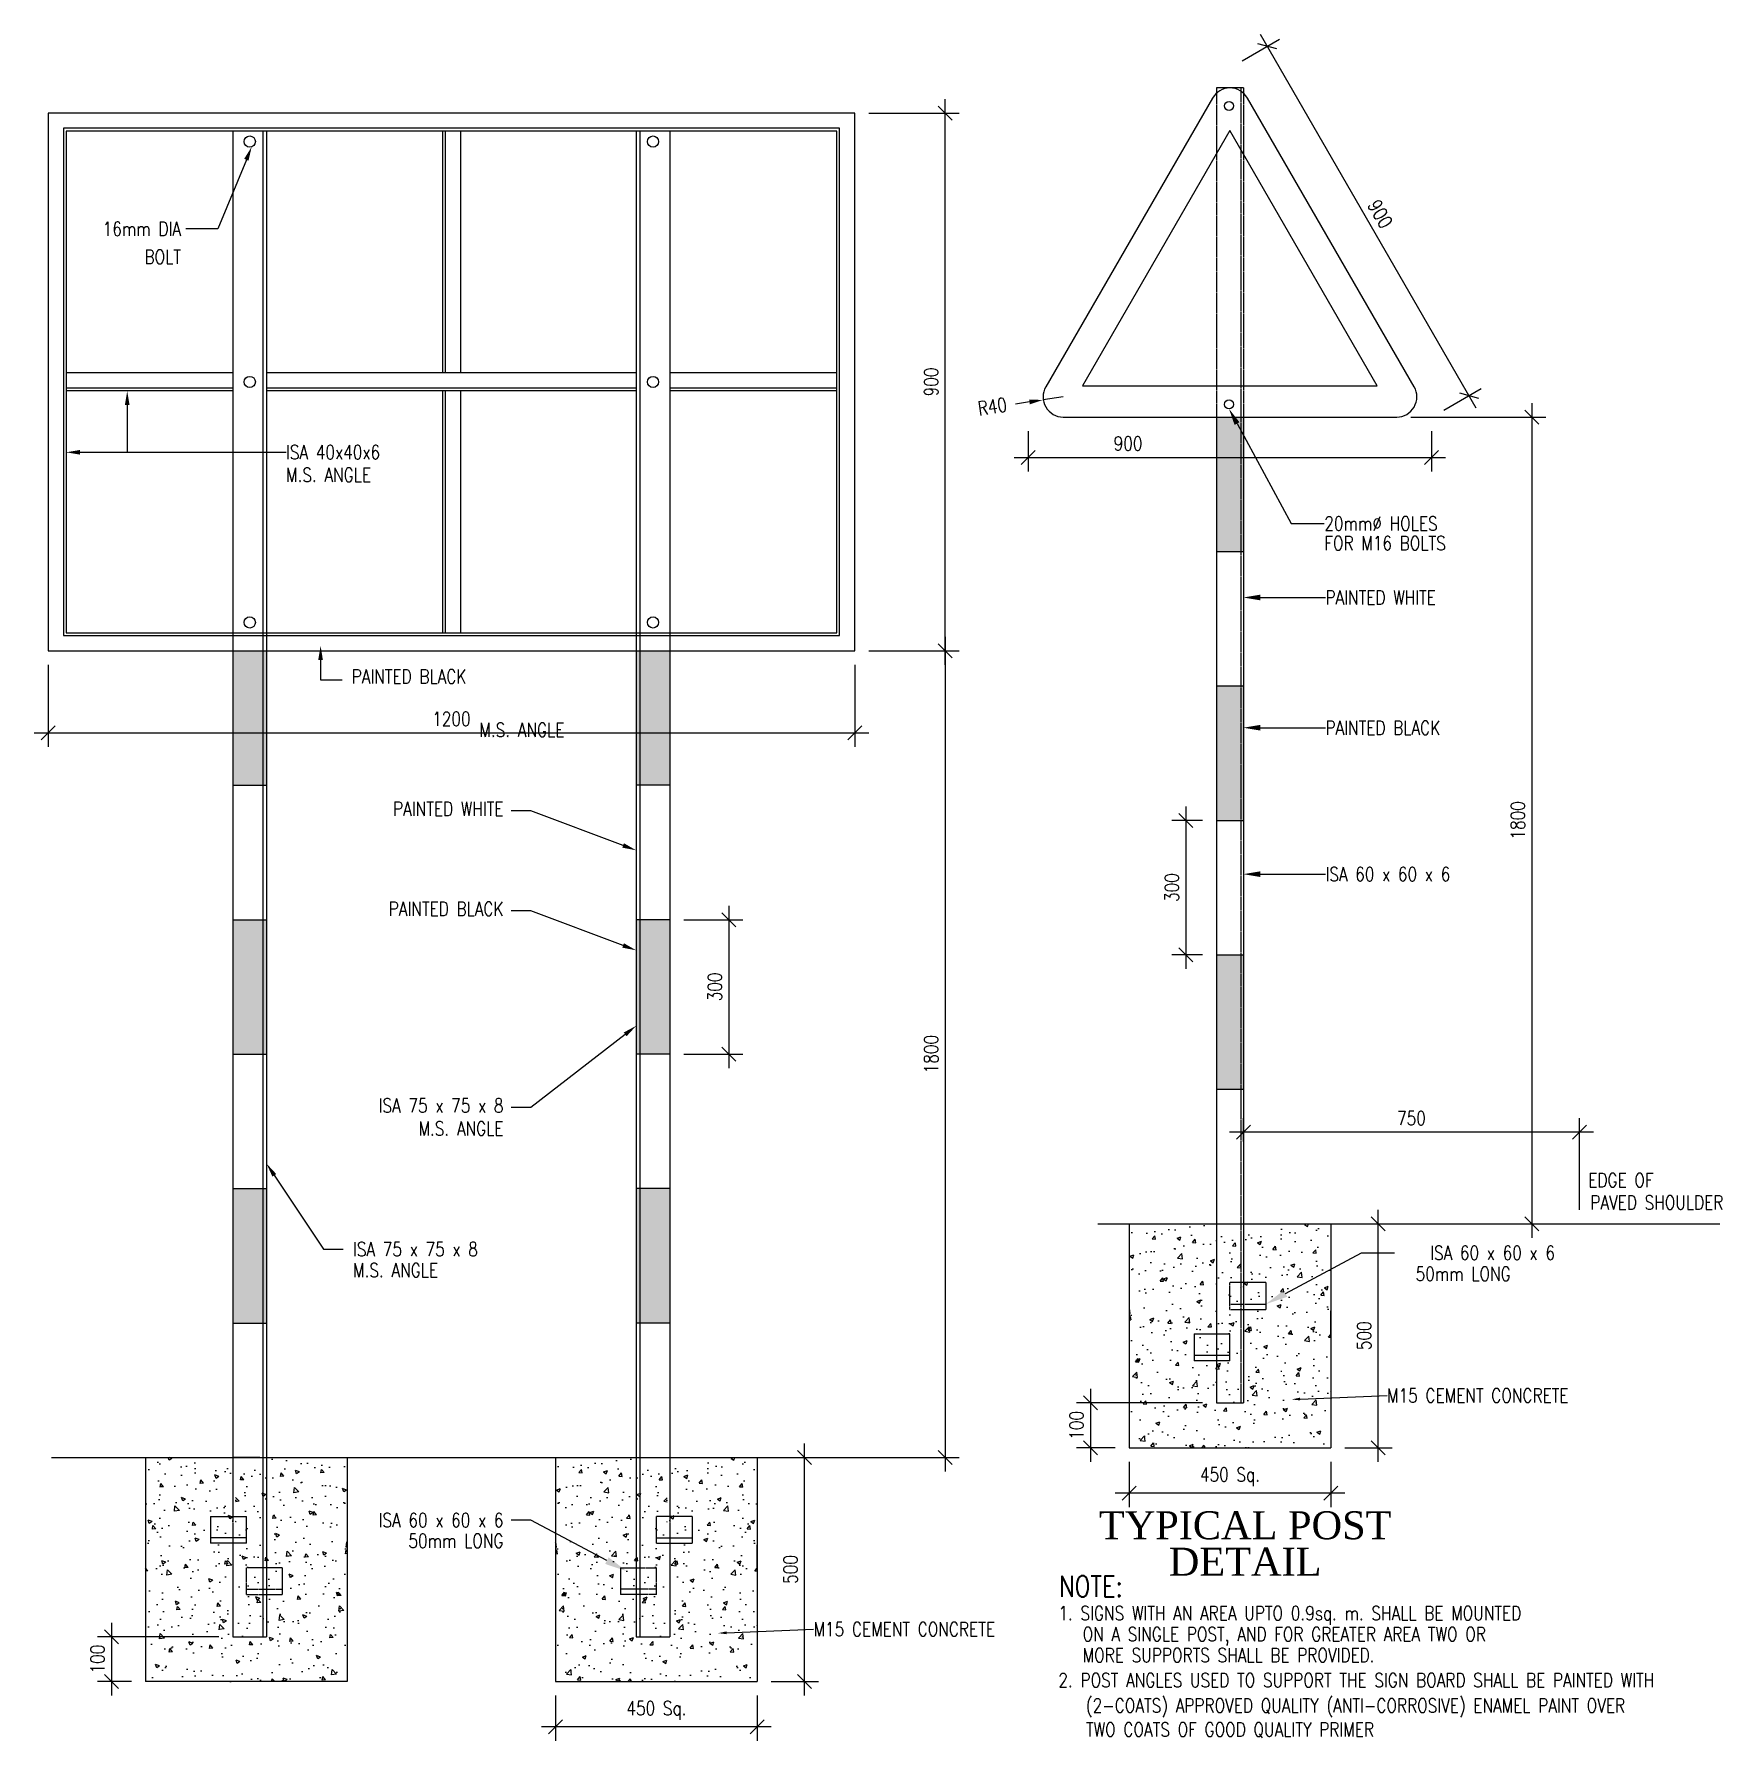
# Model space of a CAD drawing. Extents: x -8620 to 20369, y -59827 to -47591.
# Drawn here: x -8620 to -2593, y -53685 to -47591 of the extents above; entities that cross this region are included whole.
import ezdxf
from ezdxf.enums import TextEntityAlignment as Align

# ---------------------------------------------------------------- set-up
doc = ezdxf.new("R2010")
doc.units = 0
doc.header["$LTSCALE"] = 10
doc.header["$PDMODE"] = 96
doc.linetypes.add('HIDDEN', pattern=[0.375, 0.25, -0.125])
doc.layers.get('0').update_dxf_attribs({"linetype": 'CONTINUOUS'})
doc.layers.get('DEFPOINTS').update_dxf_attribs({"linetype": 'CONTINUOUS'})
for name, color, linetype in [('HA', 1, 'CONTINUOUS'), ('HID', 5, 'HIDDEN'), ('L1', 3, 'CONTINUOUS')]:
    doc.layers.add(name, color=color, linetype=linetype)
doc.styles.add('BOLD', font='romantic.ttf', dxfattribs={"width": 1.1, "height": 30})
doc.styles.add('IIIE', font='TIMES.TTF')
doc.styles.add('ROMANS', font='ROMANS.SHX')
doc.styles.add('S1', font='romans.shx', dxfattribs={"width": 0.8})
doc.dimstyles.new('DIM', dxfattribs={"dimscale": 50, "dimtxt": 1, "dimasz": 1, "dimexe": 1, "dimexo": 1, "dimgap": 0.5, "dimtad": 1, "dimdec": 0, "dimdsep": 46, "dimtxsty": 'S1', "dimblk1": 'OBLIQUE', "dimblk2": 'OBLIQUE', "dimsah": 1, "dimcen": 0, "dimdle": 1, "dimclrd": 7, "dimclre": 7, "dimclrt": 2, "dimadec": 0, "dimazin": 0, "dimtfac": 1, "dimtdec": 0, "dimtmove": 2, "dimatfit": 3, "dimldrblk": 'OBLIQUE', "dimfxl": 0, "dimtolj": 1, "dimtzin": 0, "dimarcsym": 0})
doc.dimstyles.new('DIM$4', dxfattribs={"dimscale": 50, "dimtxt": 1, "dimasz": 1, "dimexe": 1, "dimexo": 1, "dimgap": 0.5, "dimtad": 1, "dimdec": 0, "dimdsep": 46, "dimtxsty": 'S1', "dimcen": 0, "dimdle": 1, "dimclrd": 7, "dimclre": 7, "dimclrt": 2, "dimadec": 0, "dimazin": 0, "dimtfac": 1, "dimtdec": 0, "dimtmove": 2, "dimatfit": 3, "dimfxl": 0, "dimtolj": 1, "dimtzin": 0, "dimarcsym": 0})

# ---------------------------------------------------------------- blocks, each defined once
blk = doc.blocks.new('_OBLIQUE')
at = {"color": 0, "linetype": 'ByBlock'}
blk.add_line((-0.5, -0.5), (0.5, 0.5), dxfattribs=at)
blk = doc.blocks.new('*D4')
at = {"color": 7, "linetype": 'ByBlock'}
for p, q in [((-3820.7, -52688.1), (-3820.7, -51788.1)), ((-3939.8, -51838.1), (-3770.7, -51838.1)), ((-3939.8, -52638.1), (-3770.7, -52638.1))]:
    blk.add_line(p, q, dxfattribs=at)
at = {"layer": 'DEFPOINTS', "color": 0, "linetype": 'ByBlock'}
for p in [(-3989.8, -51838.1), (-3820.7, -51838.1), (-3989.8, -52638.1)]:
    blk.add_point(p, dxfattribs=at)
at = {"color": 7, "linetype": 'ByBlock', "xscale": 50, "yscale": 50, "zscale": 50}
for p, rotation in [((-3820.7, -51838.1), 90), ((-3820.7, -52638.1), 270)]:
    blk.add_blockref('_OBLIQUE', p, dxfattribs=dict(at, rotation=rotation))
at = {"color": 2, "linetype": 'ByBlock', "insert": (-3870.7, -52238.1), "char_height": 50, "attachment_point": 5, "rotation": 90, "style": 'S1'}
blk.add_mtext('\\A1;500', dxfattribs=at)
blk = doc.blocks.new('*D5')
at = {"color": 7, "linetype": 'ByBlock'}
for p, q in [((-4709.8, -52688.1), (-4709.8, -52850)), ((-3989.8, -52688.1), (-3989.8, -52850)), ((-3939.8, -52800), (-4759.8, -52800))]:
    blk.add_line(p, q, dxfattribs=at)
at = {"layer": 'DEFPOINTS', "color": 0, "linetype": 'ByBlock'}
for p in [(-4709.8, -52638.1), (-3989.8, -52638.1), (-4709.8, -52800)]:
    blk.add_point(p, dxfattribs=at)
at = {"color": 7, "linetype": 'ByBlock', "xscale": 50, "yscale": 50, "zscale": 50, "rotation": 180}
blk.add_blockref('_OBLIQUE', (-4709.8, -52800), dxfattribs=at)
at = {"color": 7, "linetype": 'ByBlock', "xscale": 50, "yscale": 50, "zscale": 50}
blk.add_blockref('_OBLIQUE', (-3989.8, -52800), dxfattribs=at)
at = {"color": 2, "linetype": 'ByBlock', "insert": (-4349.8, -52741.7), "char_height": 50, "attachment_point": 5, "style": 'S1'}
blk.add_mtext('\\A1;450 Sq.', dxfattribs=at)
blk = doc.blocks.new('*D6')
at = {"color": 7, "linetype": 'ByBlock'}
for p, q in [((-3271.9, -48908.1), (-3271.9, -51888.1)), ((-3704.5, -48958.1), (-3221.9, -48958.1)), ((-3909.8, -51838.1), (-3221.9, -51838.1))]:
    blk.add_line(p, q, dxfattribs=at)
at = {"layer": 'DEFPOINTS', "color": 0, "linetype": 'ByBlock'}
for p in [(-3754.5, -48958.1), (-3959.8, -51838.1), (-3271.9, -51838.1)]:
    blk.add_point(p, dxfattribs=at)
at = {"color": 7, "linetype": 'ByBlock', "xscale": 50, "yscale": 50, "zscale": 50}
for p, rotation in [((-3271.9, -48958.1), 90), ((-3271.9, -51838.1), 270)]:
    blk.add_blockref('_OBLIQUE', p, dxfattribs=dict(at, rotation=rotation))
at = {"color": 2, "linetype": 'ByBlock', "insert": (-3321.9, -50398.1), "char_height": 50, "attachment_point": 5, "rotation": 90, "style": 'S1'}
blk.add_mtext('\\A1;1800', dxfattribs=at)
blk = doc.blocks.new('*D7')
at = {"color": 7, "linetype": 'ByBlock'}
for p, q in [((-4301.8, -51544.5), (-4301.8, -51461.7)), ((-3101.8, -51788.1), (-3101.8, -51461.7)), ((-3051.8, -51511.7), (-4351.8, -51511.7))]:
    blk.add_line(p, q, dxfattribs=at)
at = {"layer": 'DEFPOINTS', "color": 0, "linetype": 'ByBlock'}
for p in [(-4301.8, -51511.7), (-4301.8, -51594.5), (-3101.8, -51838.1)]:
    blk.add_point(p, dxfattribs=at)
at = {"color": 7, "linetype": 'ByBlock', "xscale": 50, "yscale": 50, "zscale": 50, "rotation": 180}
blk.add_blockref('_OBLIQUE', (-4301.8, -51511.7), dxfattribs=at)
at = {"color": 7, "linetype": 'ByBlock', "xscale": 50, "yscale": 50, "zscale": 50}
blk.add_blockref('_OBLIQUE', (-3101.8, -51511.7), dxfattribs=at)
at = {"color": 2, "linetype": 'ByBlock', "insert": (-3701.8, -51461.7), "char_height": 50, "attachment_point": 5, "style": 'S1'}
blk.add_mtext('\\A1;750', dxfattribs=at)
blk = doc.blocks.new('*D8')
at = {"color": 7, "linetype": 'ByBlock'}
for p, q in [((-8569.9, -49842.7), (-8569.9, -50135.2)), ((-5689.9, -49842.7), (-5689.9, -50135.2)), ((-8619.9, -50085.2), (-5639.9, -50085.2))]:
    blk.add_line(p, q, dxfattribs=at)
at = {"layer": 'DEFPOINTS', "color": 0, "linetype": 'ByBlock'}
for p in [(-8569.9, -49792.7), (-5689.9, -49792.7), (-5689.9, -50085.2)]:
    blk.add_point(p, dxfattribs=at)
at = {"color": 7, "linetype": 'ByBlock', "xscale": 50, "yscale": 50, "zscale": 50, "rotation": 180}
blk.add_blockref('_OBLIQUE', (-8569.9, -50085.2), dxfattribs=at)
at = {"color": 7, "linetype": 'ByBlock', "xscale": 50, "yscale": 50, "zscale": 50}
blk.add_blockref('_OBLIQUE', (-5689.9, -50085.2), dxfattribs=at)
at = {"color": 2, "linetype": 'ByBlock', "insert": (-7129.9, -50035.2), "char_height": 50, "attachment_point": 5, "style": 'S1'}
blk.add_mtext('\\A1;1200', dxfattribs=at)
blk = doc.blocks.new('*D9')
at = {"color": 7, "linetype": 'ByBlock'}
for p, q in [((-5366.7, -49842.7), (-5366.7, -47822.7)), ((-5639.9, -47872.7), (-5316.7, -47872.7)), ((-5639.9, -49792.7), (-5316.7, -49792.7))]:
    blk.add_line(p, q, dxfattribs=at)
at = {"layer": 'DEFPOINTS', "color": 0, "linetype": 'ByBlock'}
for p in [(-5689.9, -47872.7), (-5366.7, -47872.7), (-5689.9, -49792.7)]:
    blk.add_point(p, dxfattribs=at)
at = {"color": 7, "linetype": 'ByBlock', "xscale": 50, "yscale": 50, "zscale": 50}
for p, rotation in [((-5366.7, -47872.7), 90), ((-5366.7, -49792.7), 270)]:
    blk.add_blockref('_OBLIQUE', p, dxfattribs=dict(at, rotation=rotation))
at = {"color": 2, "linetype": 'ByBlock', "insert": (-5416.7, -48832.7), "char_height": 50, "attachment_point": 5, "rotation": 90, "style": 'S1'}
blk.add_mtext('\\A1;900', dxfattribs=at)
blk = doc.blocks.new('*D10')
at = {"color": 7, "linetype": 'ByBlock'}
for p, q in [((-5366.7, -49742.7), (-5366.7, -52722.7)), ((-5639.9, -49792.7), (-5316.7, -49792.7)), ((-5639.9, -52672.7), (-5316.7, -52672.7))]:
    blk.add_line(p, q, dxfattribs=at)
at = {"layer": 'DEFPOINTS', "color": 0, "linetype": 'ByBlock'}
for p in [(-5689.9, -49792.7), (-5689.9, -52672.7), (-5366.7, -52672.7)]:
    blk.add_point(p, dxfattribs=at)
at = {"color": 7, "linetype": 'ByBlock', "xscale": 50, "yscale": 50, "zscale": 50}
for p, rotation in [((-5366.7, -49792.7), 90), ((-5366.7, -52672.7), 270)]:
    blk.add_blockref('_OBLIQUE', p, dxfattribs=dict(at, rotation=rotation))
at = {"color": 2, "linetype": 'ByBlock', "insert": (-5416.7, -51232.7), "char_height": 50, "attachment_point": 5, "rotation": 90, "style": 'S1'}
blk.add_mtext('\\A1;1800', dxfattribs=at)
blk = doc.blocks.new('*D11')
at = {"color": 7, "linetype": 'ByBlock'}
for p, q in [((-5868.8, -53522.7), (-5868.8, -52622.7)), ((-5987.9, -52672.7), (-5818.8, -52672.7)), ((-5987.9, -53472.7), (-5818.8, -53472.7))]:
    blk.add_line(p, q, dxfattribs=at)
at = {"layer": 'DEFPOINTS', "color": 0, "linetype": 'ByBlock'}
for p in [(-6037.9, -52672.7), (-5868.8, -52672.7), (-6037.9, -53472.7)]:
    blk.add_point(p, dxfattribs=at)
at = {"color": 7, "linetype": 'ByBlock', "xscale": 50, "yscale": 50, "zscale": 50}
for p, rotation in [((-5868.8, -52672.7), 90), ((-5868.8, -53472.7), 270)]:
    blk.add_blockref('_OBLIQUE', p, dxfattribs=dict(at, rotation=rotation))
at = {"color": 2, "linetype": 'ByBlock', "insert": (-5918.8, -53072.7), "char_height": 50, "attachment_point": 5, "rotation": 90, "style": 'S1'}
blk.add_mtext('\\A1;500', dxfattribs=at)
blk = doc.blocks.new('*D12')
at = {"color": 7, "linetype": 'ByBlock'}
for p, q in [((-6757.9, -53522.7), (-6757.9, -53684.7)), ((-6037.9, -53522.7), (-6037.9, -53684.7)), ((-5987.9, -53634.7), (-6807.9, -53634.7))]:
    blk.add_line(p, q, dxfattribs=at)
at = {"layer": 'DEFPOINTS', "color": 0, "linetype": 'ByBlock'}
for p in [(-6757.9, -53472.7), (-6037.9, -53472.7), (-6757.9, -53634.7)]:
    blk.add_point(p, dxfattribs=at)
at = {"color": 7, "linetype": 'ByBlock', "xscale": 50, "yscale": 50, "zscale": 50, "rotation": 180}
blk.add_blockref('_OBLIQUE', (-6757.9, -53634.7), dxfattribs=at)
at = {"color": 7, "linetype": 'ByBlock', "xscale": 50, "yscale": 50, "zscale": 50}
blk.add_blockref('_OBLIQUE', (-6037.9, -53634.7), dxfattribs=at)
at = {"color": 2, "linetype": 'ByBlock', "insert": (-6397.9, -53576.3), "char_height": 50, "attachment_point": 5, "style": 'S1'}
blk.add_mtext('\\A1;450 Sq.', dxfattribs=at)
blk = doc.blocks.new('*D13')
at = {"color": 7, "linetype": 'ByBlock'}
for p, q in [((-4241.5, -47590.8), (-3471.5, -48924.5)), ((-4306.5, -47686), (-4173.2, -47609.1)), ((-3586.5, -48933.1), (-3453.2, -48856.2))]:
    blk.add_line(p, q, dxfattribs=at)
at = {"layer": 'DEFPOINTS', "color": 0, "linetype": 'ByBlock'}
for p in [(-4349.8, -47711), (-3496.5, -48881.2), (-3629.8, -48958.1)]:
    blk.add_point(p, dxfattribs=at)
at = {"color": 7, "linetype": 'ByBlock', "xscale": 50, "yscale": 50, "zscale": 50}
for p, rotation in [((-4216.5, -47634.1), 119.9999999999994), ((-3496.5, -48881.2), 299.9999999999994)]:
    blk.add_blockref('_OBLIQUE', p, dxfattribs=dict(at, rotation=rotation))
at = {"color": 2, "linetype": 'ByBlock', "insert": (-3813.2, -48232.6), "char_height": 50, "attachment_point": 5, "rotation": 300, "style": 'S1'}
blk.add_mtext('\\A1;900', dxfattribs=at)
blk = doc.blocks.new('*D14')
at = {"color": 7, "linetype": 'ByBlock'}
for p, q in [((-5069.8, -49008.1), (-5069.8, -49152.4)), ((-3629.8, -49008.1), (-3629.8, -49152.4)), ((-5119.8, -49102.4), (-3579.8, -49102.4))]:
    blk.add_line(p, q, dxfattribs=at)
at = {"layer": 'DEFPOINTS', "color": 0, "linetype": 'ByBlock'}
for p in [(-5069.8, -48958.1), (-3629.8, -48958.1), (-3629.8, -49102.4)]:
    blk.add_point(p, dxfattribs=at)
at = {"color": 7, "linetype": 'ByBlock', "xscale": 50, "yscale": 50, "zscale": 50, "rotation": 180}
blk.add_blockref('_OBLIQUE', (-5069.8, -49102.4), dxfattribs=at)
at = {"color": 7, "linetype": 'ByBlock', "xscale": 50, "yscale": 50, "zscale": 50}
blk.add_blockref('_OBLIQUE', (-3629.8, -49102.4), dxfattribs=at)
at = {"color": 2, "linetype": 'ByBlock', "insert": (-4713.6, -49052.4), "char_height": 50, "attachment_point": 5, "style": 'S1'}
blk.add_mtext('\\A1;900', dxfattribs=at)
blk = doc.blocks.new('*D15')
at = {"color": 7, "linetype": 'ByBlock'}
for p, q in [((-5065.7, -48904.2), (-5115.2, -48911.6)), ((-4945.1, -48886.1), (-5016.3, -48896.8))]:
    blk.add_line(p, q, dxfattribs=at)
blk.add_solid([(-5067, -48896), (-5064.5, -48912.4), (-5016.3, -48896.8)], dxfattribs=at)
at = {"layer": 'DEFPOINTS', "color": 0, "linetype": 'ByBlock'}
for p in [(-5016.3, -48896.8), (-4945.1, -48886.1)]:
    blk.add_point(p, dxfattribs=at)
at = {"color": 2, "linetype": 'ByBlock', "insert": (-5198.3, -48920.5), "char_height": 50, "attachment_point": 5, "rotation": 8.52704, "style": 'S1'}
blk.add_mtext('\\A1;R40', dxfattribs=at)
blk = doc.blocks.new('*D16')
at = {"color": 7, "linetype": 'ByBlock'}
for p, q in [((-4507.3, -50348.1), (-4507.3, -50928.1)), ((-4447.8, -50398.1), (-4557.3, -50398.1)), ((-4447.8, -50878.1), (-4557.3, -50878.1))]:
    blk.add_line(p, q, dxfattribs=at)
at = {"layer": 'DEFPOINTS', "color": 0, "linetype": 'ByBlock'}
for p in [(-4397.8, -50398.1), (-4507.3, -50878.1), (-4397.8, -50878.1)]:
    blk.add_point(p, dxfattribs=at)
at = {"color": 7, "linetype": 'ByBlock', "xscale": 50, "yscale": 50, "zscale": 50}
for p, rotation in [((-4507.3, -50398.1), 90), ((-4507.3, -50878.1), 270)]:
    blk.add_blockref('_OBLIQUE', p, dxfattribs=dict(at, rotation=rotation))
at = {"color": 2, "linetype": 'ByBlock', "insert": (-4557.3, -50638.1), "char_height": 50, "attachment_point": 5, "rotation": 90, "style": 'S1'}
blk.add_mtext('\\A1;300', dxfattribs=at)
blk = doc.blocks.new('*D17')
at = {"color": 7, "linetype": 'ByBlock'}
for p, q in [((-6299.9, -50752.7), (-6089.3, -50752.7)), ((-6139.3, -50702.7), (-6139.3, -51282.7)), ((-6299.9, -51232.7), (-6089.3, -51232.7))]:
    blk.add_line(p, q, dxfattribs=at)
at = {"layer": 'DEFPOINTS', "color": 0, "linetype": 'ByBlock'}
for p in [(-6349.9, -50752.7), (-6349.9, -51232.7), (-6139.3, -51232.7)]:
    blk.add_point(p, dxfattribs=at)
at = {"color": 7, "linetype": 'ByBlock', "xscale": 50, "yscale": 50, "zscale": 50}
for p, rotation in [((-6139.3, -50752.7), 90), ((-6139.3, -51232.7), 270)]:
    blk.add_blockref('_OBLIQUE', p, dxfattribs=dict(at, rotation=rotation))
at = {"color": 2, "linetype": 'ByBlock', "insert": (-6189.3, -50992.7), "char_height": 50, "attachment_point": 5, "rotation": 90, "style": 'S1'}
blk.add_mtext('\\A1;300', dxfattribs=at)
blk = doc.blocks.new('*D18')
at = {"color": 7, "linetype": 'ByBlock'}
for p, q in [((-4847.8, -52428.1), (-4847.8, -52688.1)), ((-4447.8, -52478.1), (-4897.8, -52478.1)), ((-4759.8, -52638.1), (-4897.8, -52638.1))]:
    blk.add_line(p, q, dxfattribs=at)
at = {"layer": 'DEFPOINTS', "color": 0, "linetype": 'ByBlock'}
for p in [(-4397.8, -52478.1), (-4847.8, -52638.1), (-4709.8, -52638.1)]:
    blk.add_point(p, dxfattribs=at)
at = {"color": 7, "linetype": 'ByBlock', "xscale": 50, "yscale": 50, "zscale": 50}
for p, rotation in [((-4847.8, -52478.1), 90), ((-4847.8, -52638.1), 270)]:
    blk.add_blockref('_OBLIQUE', p, dxfattribs=dict(at, rotation=rotation))
at = {"color": 2, "linetype": 'ByBlock', "insert": (-4897.8, -52558.1), "char_height": 50, "attachment_point": 5, "rotation": 90, "style": 'S1'}
blk.add_mtext('\\A1;100', dxfattribs=at)
blk = doc.blocks.new('*D19')
at = {"color": 7, "linetype": 'ByBlock'}
for p, q in [((-7959.9, -53312.7), (-8393.2, -53312.7)), ((-8343.2, -53262.7), (-8343.2, -53522.7)), ((-8271.9, -53472.7), (-8393.2, -53472.7))]:
    blk.add_line(p, q, dxfattribs=at)
at = {"layer": 'DEFPOINTS', "color": 0, "linetype": 'ByBlock'}
for p in [(-7909.9, -53312.7), (-8343.2, -53472.7), (-8221.9, -53472.7)]:
    blk.add_point(p, dxfattribs=at)
at = {"color": 7, "linetype": 'ByBlock', "xscale": 50, "yscale": 50, "zscale": 50}
for p, rotation in [((-8343.2, -53312.7), 90), ((-8343.2, -53472.7), 270)]:
    blk.add_blockref('_OBLIQUE', p, dxfattribs=dict(at, rotation=rotation))
at = {"color": 2, "linetype": 'ByBlock', "insert": (-8393.2, -53392.7), "char_height": 50, "attachment_point": 5, "rotation": 90, "style": 'S1'}
blk.add_mtext('\\A1;100', dxfattribs=at)

msp = doc.modelspace()

# ---------------------------------------------------------------- hatches: boundary and pattern name
at = {"layer": 'HA'}
h = msp.add_hatch(dxfattribs=at)
h.set_pattern_fill('AR-CONC', color=256, scale=20, style=0)
h.set_pattern_definition([(50, (-31701.98, -88746.54), (143.45204, -12.55043), [15, -165]), (355, (-31701.98, -88746.54), (-27.75027, 150.43843), [12, -132]), (100.4514, (-31690.02, -88747.59), (115.70188, 137.8879), [12.74804, -140.2284]), (46.1842, (-31701.98, -88706.54), (213.4482, -33.1038), [22.5, -247.5]), (96.6356, (-31684.19, -88709.3), (186.9325, 194.8236), [19.1221, -210.3426]), (351.1842, (-31701.98, -88706.54), (186.9324, 194.8237), [18, -198]), (21, (-31681.98, -88716.54), (119.3814, -80.52378), [15, -165]), (326, (-31681.98, -88716.54), (48.66307, 145.03), [12, -132]), (71.4514, (-31672.03, -88723.25), (168.04453, 64.5061), [12.74804, -140.2284]), (37.5, (-31701.976, -88746.54), (2.43197, 66.57877), [0, -130.4, 0, -134, 0, -132.5]), (7.5, (-31701.976, -88746.54), (52.61391, 78.88234), [0, -76.4, 0, -127.4, 0, -50.5]), (327.5, (-31746.576, -88746.54), (106.76449, -4.510974), [0, -50, 0, -156, 0, -207]), (317.5, (-31766.58, -88746.54), (116.63723, 20.021), [0, -65, 0, -103.6, 0, -147])])
h.paths.add_polyline_path([(-3989.8, -51838.1), (-4301.8, -51838.1), (-4301.8, -52048.4), (-4221.8, -52048.4), (-4221.8, -52144.4), (-4301.8, -52144.4), (-4301.8, -52478.1), (-4397.8, -52478.1), (-4397.8, -52327.8), (-4477.8, -52327.8), (-4477.8, -52231.8), (-4397.8, -52231.8), (-4397.8, -51838.1), (-4709.8, -51838.1), (-4709.8, -52638.1), (-3989.8, -52638.1)])
h.paths.add_polyline_path([(-4397.8, -52308.6), (-4349.8, -52308.6), (-4349.8, -52231.8), (-4397.8, -52231.8)], flags=16)
h.paths.add_polyline_path([(-4397.8, -52308.6), (-4397.8, -52231.8), (-4477.8, -52231.8), (-4477.8, -52308.6)], flags=17)
h.paths.add_polyline_path([(-4349.8, -52125.2), (-4311.4, -52125.2), (-4311.4, -52048.4), (-4349.8, -52048.4)], flags=0)
h.paths.add_polyline_path([(-4221.8, -52048.4), (-4301.8, -52048.4), (-4301.8, -52125.2), (-4221.8, -52125.2)], flags=16)
h.paths.add_polyline_path([(-4397.8, -52231.8), (-4349.8, -52231.8), (-4349.8, -52327.8), (-4397.8, -52327.8), (-4397.8, -52478.1), (-4311.4, -52478.1), (-4311.4, -52144.4), (-4349.8, -52144.4), (-4349.8, -52048.4), (-4311.4, -52048.4), (-4311.4, -51838.1), (-4397.8, -51838.1)], flags=16)
h = msp.add_hatch(dxfattribs=at)
h.set_pattern_fill('AR-CONC', color=256, scale=20, style=0)
h.set_pattern_definition([(130, (19490.34, -89581.16), (-143.45204, -12.55043), [15, -165]), (185, (19490.34, -89581.16), (27.75027, 150.43843), [12, -132]), (79.5486, (19478.38, -89582.21), (-115.70188, 137.8879), [12.74804, -140.2284]), (133.8158, (19490.34, -89541.16), (-213.4482, -33.1038), [22.5, -247.5]), (83.3644, (19472.55, -89543.92), (-186.9325, 194.8236), [19.1221, -210.3426]), (188.8158, (19490.34, -89541.16), (-186.9324, 194.8237), [18, -198]), (159, (19470.34, -89551.16), (-119.3814, -80.52378), [15, -165]), (214, (19470.34, -89551.16), (-48.66307, 145.03), [12, -132]), (108.5486, (19460.39, -89557.87), (-168.04453, 64.5061), [12.74804, -140.2284]), (142.5, (19490.34, -89581.16), (-2.43197, 66.57877), [0, -130.4, 0, -134, 0, -132.5]), (172.5, (19490.34, -89581.16), (-52.61391, 78.88234), [0, -76.4, 0, -127.4, 0, -50.5]), (212.5, (19534.94, -89581.16), (-106.76449, -4.510974), [0, -50, 0, -156, 0, -207]), (222.5, (19554.94, -89581.16), (-116.63723, 20.021), [0, -65, 0, -103.6, 0, -147])])
h.paths.add_polyline_path([(-8221.9, -52672.7), (-7909.9, -52672.7), (-7909.9, -52883.1), (-7989.9, -52883.1), (-7989.9, -52979.1), (-7909.9, -52979.1), (-7909.9, -53312.7), (-7813.9, -53312.7), (-7813.9, -53162.4), (-7733.9, -53162.4), (-7733.9, -53066.4), (-7813.9, -53066.4), (-7813.9, -52672.7), (-7501.9, -52672.7), (-7501.9, -53472.7), (-8221.9, -53472.7)])
h.paths.add_polyline_path([(-7813.9, -53143.2), (-7861.9, -53143.2), (-7861.9, -53066.4), (-7813.9, -53066.4)], flags=16)
h.paths.add_polyline_path([(-7813.9, -53143.2), (-7813.9, -53066.4), (-7733.9, -53066.4), (-7733.9, -53143.2)], flags=17)
h.paths.add_polyline_path([(-7861.9, -52959.9), (-7900.3, -52959.9), (-7900.3, -52883.1), (-7861.9, -52883.1)], flags=0)
h.paths.add_polyline_path([(-7989.9, -52883.1), (-7909.9, -52883.1), (-7909.9, -52959.9), (-7989.9, -52959.9)], flags=16)
h.paths.add_polyline_path([(-7813.9, -53066.4), (-7861.9, -53066.4), (-7861.9, -53162.4), (-7813.9, -53162.4), (-7813.9, -53312.7), (-7900.3, -53312.7), (-7900.3, -52979.1), (-7861.9, -52979.1), (-7861.9, -52883.1), (-7900.3, -52883.1), (-7900.3, -52672.7), (-7813.9, -52672.7)], flags=16)
h = msp.add_hatch(dxfattribs=at)
h.set_pattern_fill('AR-CONC', color=256, scale=20, style=0)
h.set_pattern_definition([(50, (-33750.05, -89581.16), (143.45204, -12.55043), [15, -165]), (355, (-33750.05, -89581.16), (-27.75027, 150.43843), [12, -132]), (100.4514, (-33738.1, -89582.21), (115.70188, 137.8879), [12.74804, -140.2284]), (46.1842, (-33750.05, -89541.16), (213.4482, -33.1038), [22.5, -247.5]), (96.6356, (-33732.27, -89543.92), (186.9325, 194.8236), [19.1221, -210.3426]), (351.1842, (-33750.05, -89541.16), (186.9324, 194.8237), [18, -198]), (21, (-33730.05, -89551.16), (119.3814, -80.52378), [15, -165]), (326, (-33730.05, -89551.16), (48.66307, 145.03), [12, -132]), (71.4514, (-33720.1, -89557.87), (168.04453, 64.5061), [12.74804, -140.2284]), (37.5, (-33750.054, -89581.16), (2.43197, 66.57877), [0, -130.4, 0, -134, 0, -132.5]), (7.5, (-33750.054, -89581.16), (52.61391, 78.88234), [0, -76.4, 0, -127.4, 0, -50.5]), (327.5, (-33794.654, -89581.16), (106.76449, -4.510974), [0, -50, 0, -156, 0, -207]), (317.5, (-33814.65, -89581.16), (116.63723, 20.021), [0, -65, 0, -103.6, 0, -147])])
h.paths.add_polyline_path([(-6037.9, -52672.7), (-6349.9, -52672.7), (-6349.9, -52883.1), (-6269.9, -52883.1), (-6269.9, -52979.1), (-6349.9, -52979.1), (-6349.9, -53312.7), (-6445.9, -53312.7), (-6445.9, -53162.4), (-6525.9, -53162.4), (-6525.9, -53066.4), (-6445.9, -53066.4), (-6445.9, -52672.7), (-6757.9, -52672.7), (-6757.9, -53472.7), (-6037.9, -53472.7)])
h.paths.add_polyline_path([(-6445.9, -53143.2), (-6397.9, -53143.2), (-6397.9, -53066.4), (-6445.9, -53066.4)], flags=16)
h.paths.add_polyline_path([(-6445.9, -53143.2), (-6445.9, -53066.4), (-6525.9, -53066.4), (-6525.9, -53143.2)], flags=17)
h.paths.add_polyline_path([(-6397.9, -52959.9), (-6359.5, -52959.9), (-6359.5, -52883.1), (-6397.9, -52883.1)], flags=0)
h.paths.add_polyline_path([(-6269.9, -52883.1), (-6349.9, -52883.1), (-6349.9, -52959.9), (-6269.9, -52959.9)], flags=16)
h.paths.add_polyline_path([(-6445.9, -53066.4), (-6397.9, -53066.4), (-6397.9, -53162.4), (-6445.9, -53162.4), (-6445.9, -53312.7), (-6359.5, -53312.7), (-6359.5, -52979.1), (-6397.9, -52979.1), (-6397.9, -52883.1), (-6359.5, -52883.1), (-6359.5, -52672.7), (-6445.9, -52672.7)], flags=16)
at = {"layer": 'L1'}
h = msp.add_hatch(color=7, dxfattribs=at)
h.paths.add_polyline_path([(-4311.4, -48958.1), (-4397.8, -48958.1), (-4397.8, -49438.1), (-4311.4, -49438.1)])
h.paths.add_polyline_path([(-4301.8, -48958.1), (-4311.4, -48958.1), (-4311.4, -49438.1), (-4301.8, -49438.1)])
h = msp.add_hatch(color=7, dxfattribs=at)
h.paths.add_polyline_path([(-7802.7, -49792.7), (-7909.9, -49792.7), (-7909.9, -50272.7), (-7802.7, -50272.7)])
h.paths.add_polyline_path([(-7789.9, -49792.7), (-7802.7, -49792.7), (-7802.7, -50272.7), (-7789.9, -50272.7)])
h = msp.add_hatch(color=7, dxfattribs=at)
h.paths.add_polyline_path([(-6457.1, -49792.7), (-6349.9, -49792.7), (-6349.9, -50272.7), (-6457.1, -50272.7)])
h.paths.add_polyline_path([(-6469.9, -49792.7), (-6457.1, -49792.7), (-6457.1, -50272.7), (-6469.9, -50272.7)])
h = msp.add_hatch(color=7, dxfattribs=at)
h.paths.add_polyline_path([(-4311.4, -49918.1), (-4397.8, -49918.1), (-4397.8, -50398.1), (-4311.4, -50398.1)])
h.paths.add_polyline_path([(-4301.8, -49918.1), (-4311.4, -49918.1), (-4311.4, -50398.1), (-4301.8, -50398.1)])
h = msp.add_hatch(color=7, dxfattribs=at)
h.paths.add_polyline_path([(-7802.7, -50752.7), (-7909.9, -50752.7), (-7909.9, -51232.7), (-7802.7, -51232.7)])
h.paths.add_polyline_path([(-7789.9, -50752.7), (-7802.7, -50752.7), (-7802.7, -51232.7), (-7789.9, -51232.7)])
h = msp.add_hatch(color=7, dxfattribs=at)
h.paths.add_polyline_path([(-6457.1, -50752.7), (-6349.9, -50752.7), (-6349.9, -51232.7), (-6457.1, -51232.7)])
h.paths.add_polyline_path([(-6469.9, -50752.7), (-6457.1, -50752.7), (-6457.1, -51232.7), (-6469.9, -51232.7)])
h = msp.add_hatch(color=7, dxfattribs=at)
h.paths.add_polyline_path([(-4311.4, -50878.1), (-4397.8, -50878.1), (-4397.8, -51358.1), (-4311.4, -51358.1)])
h.paths.add_polyline_path([(-4301.8, -50878.1), (-4311.4, -50878.1), (-4311.4, -51358.1), (-4301.8, -51358.1)])
h = msp.add_hatch(color=7, dxfattribs=at)
h.paths.add_polyline_path([(-7802.7, -51712.7), (-7909.9, -51712.7), (-7909.9, -52192.7), (-7802.7, -52192.7)])
h.paths.add_polyline_path([(-7789.9, -51712.7), (-7802.7, -51712.7), (-7802.7, -52192.7), (-7789.9, -52192.7)])
h = msp.add_hatch(color=7, dxfattribs=at)
h.paths.add_polyline_path([(-6457.1, -51712.7), (-6349.9, -51712.7), (-6349.9, -52192.7), (-6457.1, -52192.7)])
h.paths.add_polyline_path([(-6469.9, -51712.7), (-6457.1, -51712.7), (-6457.1, -52192.7), (-6469.9, -52192.7)])

# ---------------------------------------------------------------- linework, layer by layer
at = {"color": 7}
for p, q in [((-4324.6, -48981.4), (-4131.3, -49337.5)), ((-4241.8, -49602.3), (-4008.9, -49602.3)), ((-4241.8, -50067.2), (-4008.9, -50067.2)), ((-4241.8, -50590.1), (-4008.9, -50590.1)), ((-4099.3, -52464.2), (-3788.9, -52451.1)), ((-6147.4, -53298.8), (-5836.9, -53285.7))]:
    msp.add_line(p, q, dxfattribs=at)
for p, q in [((-4131.3, -49337.5), (-4012.9, -49337.5)), ((-6845.9, -50364.1), (-6916.2, -50364.1)), ((-6845.9, -50721.2), (-6916.2, -50721.2)), ((-6845.9, -51423.8), (-6916.2, -51423.8)), ((-7586.8, -51929.5), (-7516.5, -51929.5)), ((-4151.2, -52087.5), (-3880, -51942.5)), ((-3880, -51942.5), (-3761.9, -51942.5)), ((-6845.9, -52896.1), (-6916.2, -52896.1)), ((-6574.7, -53041.1), (-6845.9, -52896.1))]:
    msp.add_line(p, q)
for centre in [(-4353.2, -47847), (-4353.2, -48912.6)]:
    msp.add_circle(centre, 16)
for points in [[(-4333.4, -48986.1), (-4315.8, -48976.6), (-4353.2, -48928.6)], [(-4241.8, -49612.3), (-4241.8, -49592.3), (-4301.8, -49602.3)], [(-4241.8, -50077.2), (-4241.8, -50057.2), (-4301.8, -50067.2)], [(-4241.8, -50600.1), (-4241.8, -50580.1), (-4301.8, -50590.1)], [(-4099.1, -52469.2), (-4099.6, -52459.2), (-4129.3, -52465.5)], [(-6147.2, -53303.8), (-6147.6, -53293.8), (-6177.4, -53300.1)]]:
    msp.add_solid(points, dxfattribs=at)
for points in [[(-4157.5, -52075.8), (-4144.9, -52099.3), (-4221.8, -52125.2)], [(-6568.4, -53029.4), (-6580.9, -53052.9), (-6504.1, -53078.9)]]:
    msp.add_solid(points)
at = {"layer": 'HID'}
for p, q in [((-4397.8, -47801.4), (-4397.8, -48958.1)), ((-4311.4, -47783), (-4311.4, -52478.1)), ((-4301.8, -47801.4), (-4301.8, -48958.1)), ((-4349.8, -52144.4), (-4349.8, -52048.4)), ((-4301.8, -52048.4), (-4349.8, -52048.4)), ((-4349.8, -52125.2), (-4221.8, -52125.2)), ((-4349.8, -52144.4), (-4301.8, -52144.4)), ((-4397.8, -52231.8), (-4397.8, -52327.8)), ((-7909.9, -52883.1), (-7909.9, -52979.1)), ((-6349.9, -52883.1), (-6349.9, -52979.1)), ((-7861.9, -53162.4), (-7861.9, -53066.4)), ((-7789.9, -53066.4), (-7861.9, -53066.4)), ((-6469.9, -53066.4), (-6397.9, -53066.4)), ((-6397.9, -53162.4), (-6397.9, -53066.4)), ((-7861.9, -53143.2), (-7789.9, -53143.2)), ((-7861.9, -53162.4), (-7789.9, -53162.4)), ((-7789.9, -53143.2), (-7733.9, -53143.2)), ((-6469.9, -53143.2), (-6525.9, -53143.2)), ((-6397.9, -53143.2), (-6469.9, -53143.2)), ((-6397.9, -53162.4), (-6469.9, -53162.4))]:
    msp.add_line(p, q, dxfattribs=at)
at = {"layer": 'L1'}
for p, q in [((-4397.8, -47783), (-4397.8, -47801.4)), ((-4301.8, -47783), (-4397.8, -47783)), ((-4301.8, -47783), (-4301.8, -47801.4)), ((-7909.9, -47936.7), (-7909.9, -52883.1)), ((-7802.7, -47936.7), (-7802.7, -53312.7)), ((-7789.9, -47936.7), (-7789.9, -53312.7)), ((-7161.9, -47936.7), (-7161.9, -48800.7)), ((-7152.3, -47936.7), (-7152.3, -48800.7)), ((-7097.9, -47936.7), (-7097.9, -48800.7)), ((-6469.9, -47936.7), (-6469.9, -53312.7)), ((-6457.1, -47936.7), (-6457.1, -53312.7)), ((-6349.9, -47936.7), (-6349.9, -52883.1)), ((-7909.9, -48800.7), (-8505.9, -48800.7)), ((-6469.9, -48800.7), (-7789.9, -48800.7)), ((-5753.9, -48800.7), (-6349.9, -48800.7)), ((-7909.9, -48855.1), (-8505.9, -48855.1)), ((-7909.9, -48864.7), (-8505.9, -48864.7)), ((-6469.9, -48855.1), (-7789.9, -48855.1)), ((-6469.9, -48864.7), (-7789.9, -48864.7)), ((-7161.9, -48864.7), (-7161.9, -49728.7)), ((-7152.3, -48864.7), (-7152.3, -49728.7)), ((-7097.9, -48864.7), (-7097.9, -49728.7)), ((-5753.9, -48855.1), (-6349.9, -48855.1)), ((-5753.9, -48864.7), (-6349.9, -48864.7)), ((-4397.8, -48958.1), (-4397.8, -52478.1)), ((-4301.8, -48958.1), (-4301.8, -52478.1)), ((-4397.8, -49438.1), (-4301.8, -49438.1)), ((-4397.8, -49918.1), (-4301.8, -49918.1)), ((-7909.9, -50272.7), (-7789.9, -50272.7)), ((-6349.9, -50272.7), (-6469.9, -50272.7)), ((-4397.8, -50398.1), (-4301.8, -50398.1)), ((-7909.9, -50752.7), (-7789.9, -50752.7)), ((-6349.9, -50752.7), (-6469.9, -50752.7)), ((-4397.8, -50878.1), (-4301.8, -50878.1)), ((-7909.9, -51232.7), (-7789.9, -51232.7)), ((-6349.9, -51232.7), (-6469.9, -51232.7)), ((-4397.8, -51358.1), (-4301.8, -51358.1)), ((-7909.9, -51712.7), (-7789.9, -51712.7)), ((-6349.9, -51712.7), (-6469.9, -51712.7)), ((-4821.2, -51838.1), (-2600.2, -51838.1)), ((-4709.8, -51838.1), (-4709.8, -52638.1)), ((-4397.8, -51838.1), (-4301.8, -51838.1)), ((-3989.8, -51838.1), (-3989.8, -52638.1)), ((-4221.8, -52048.4), (-4301.8, -52048.4)), ((-4221.8, -52048.4), (-4221.8, -52144.4)), ((-4301.8, -52144.4), (-4221.8, -52144.4)), ((-3989.8, -52245.7), (-3989.8, -52149.7)), ((-7909.9, -52192.7), (-7789.9, -52192.7)), ((-6349.9, -52192.7), (-6469.9, -52192.7)), ((-4477.8, -52231.8), (-4397.8, -52231.8)), ((-4477.8, -52231.8), (-4477.8, -52327.8)), ((-4397.8, -52231.8), (-4349.8, -52231.8)), ((-4349.8, -52327.8), (-4349.8, -52231.8)), ((-4349.8, -52308.6), (-4477.8, -52308.6)), ((-4397.8, -52327.8), (-4477.8, -52327.8)), ((-4349.8, -52327.8), (-4397.8, -52327.8)), ((-4397.8, -52327.8), (-4397.8, -52478.1)), ((-4397.8, -52478.1), (-4301.8, -52478.1)), ((-4709.8, -52638.1), (-3989.8, -52638.1)), ((-8557.3, -52672.7), (-5385.8, -52672.7)), ((-8221.9, -52672.7), (-8221.9, -53472.7)), ((-7813.9, -52672.7), (-7909.9, -52672.7)), ((-7501.9, -52672.7), (-7501.9, -53472.7)), ((-6757.9, -52672.7), (-6757.9, -53472.7)), ((-6445.9, -52672.7), (-6349.9, -52672.7)), ((-6037.9, -52672.7), (-6037.9, -53472.7)), ((-7989.9, -52883.1), (-7989.9, -52979.1)), ((-7989.9, -52883.1), (-7909.9, -52883.1)), ((-7909.9, -52883.1), (-7861.9, -52883.1)), ((-7861.9, -52979.1), (-7861.9, -52883.1)), ((-6397.9, -52979.1), (-6397.9, -52883.1)), ((-6349.9, -52883.1), (-6397.9, -52883.1)), ((-6269.9, -52883.1), (-6349.9, -52883.1)), ((-6269.9, -52883.1), (-6269.9, -52979.1)), ((-7861.9, -52959.9), (-7989.9, -52959.9)), ((-7909.9, -52979.1), (-7989.9, -52979.1)), ((-7861.9, -52979.1), (-7909.9, -52979.1)), ((-7909.9, -52979.1), (-7909.9, -53312.7)), ((-6397.9, -52959.9), (-6269.9, -52959.9)), ((-6397.9, -52979.1), (-6349.9, -52979.1)), ((-6349.9, -52979.1), (-6269.9, -52979.1)), ((-6349.9, -52979.1), (-6349.9, -53312.7)), ((-6037.9, -53080.3), (-6037.9, -52984.3)), ((-7733.9, -53066.4), (-7789.9, -53066.4)), ((-7733.9, -53066.4), (-7733.9, -53162.4)), ((-6525.9, -53066.4), (-6469.9, -53066.4)), ((-6525.9, -53066.4), (-6525.9, -53162.4)), ((-7789.9, -53162.4), (-7733.9, -53162.4)), ((-6469.9, -53162.4), (-6525.9, -53162.4)), ((-7909.9, -53312.7), (-7789.9, -53312.7)), ((-6469.9, -53312.7), (-6349.9, -53312.7)), ((-7501.9, -53472.7), (-8221.9, -53472.7)), ((-6757.9, -53472.7), (-6037.9, -53472.7))]:
    msp.add_line(p, q, dxfattribs=at)
at = {"layer": 'L1', "color": 7}
for p, q in [((-7862.1, -48039.2), (-7964.4, -48286.5)), ((-7964.4, -48286.5), (-8078.1, -48286.5)), ((-8287.4, -48914.7), (-8287.4, -49083.9)), ((-8455.9, -49083.9), (-7720.4, -49083.9)), ((-7597, -49825.3), (-7597, -49896.8)), ((-7597, -49896.8), (-7520.1, -49896.8)), ((-6516.7, -50487.5), (-6845.9, -50364.1)), ((-6516.7, -50844.6), (-6845.9, -50721.2)), ((-6509.3, -51162.1), (-6845.9, -51423.8)), ((-7762.2, -51665.4), (-7586.8, -51929.5))]:
    msp.add_line(p, q, dxfattribs=at)
at = {"layer": 'L1'}
msp.add_lwpolyline([(-4945.1, -48958.1), (-3754.5, -48958.1, 0.57735), (-3692.1, -48850.1), (-4287.4, -47819, 0.57735), (-4412.1, -47819), (-5007.4, -48850.1, 0.57735)], format="xyb", close=True, dxfattribs=at)
for points in [[(-8569.9, -49792.7), (-5689.9, -49792.7), (-5689.9, -47872.7), (-8569.9, -47872.7)], [(-8515.5, -49738.3), (-5744.3, -49738.3), (-5744.3, -47927.1), (-8515.5, -47927.1)], [(-8505.9, -49728.7), (-5753.9, -49728.7), (-5753.9, -47936.7), (-8505.9, -47936.7)], [(-4875.8, -48846.1), (-3823.8, -48846.1), (-4349.8, -47935)]]:
    msp.add_lwpolyline(points, close=True, dxfattribs=at)
for centre in [(-7849.9, -47974.2), (-6409.9, -47974.2), (-7849.9, -48832.7), (-6409.9, -48832.7), (-7849.9, -49691.2), (-6409.9, -49691.2)]:
    msp.add_circle(centre, 20, dxfattribs=at)
at = {"layer": 'L1', "color": 7}
for points in [[(-7869.8, -48036), (-7854.4, -48042.4), (-7843, -47993)], [(-8295.7, -48914.7), (-8279.1, -48914.7), (-8287.4, -48864.7)], [(-8455.9, -49092.2), (-8455.9, -49075.5), (-8505.9, -49083.9)], [(-7605.4, -49825.3), (-7588.7, -49825.3), (-7597, -49775.3)], [(-6513.8, -50479.7), (-6519.6, -50495.3), (-6469.9, -50505.1)], [(-6513.8, -50836.8), (-6519.6, -50852.4), (-6469.9, -50862.1)], [(-6514.4, -51155.5), (-6504.2, -51168.6), (-6469.9, -51131.4)], [(-7769.1, -51670), (-7755.3, -51660.8), (-7789.9, -51623.7)]]:
    msp.add_solid(points, dxfattribs=at)

# ---------------------------------------------------------------- texts
at = {"style": 'ROMANS', "width": 0.8}
for s, p in [('16mm DIA', (-8095.6, -48286.5)), ('BOLT', (-8095.6, -48385.8)), ('PAINTED WHITE', (-6943.9, -50356.4)), ('PAINTED BLACK', (-6943.9, -50713.5)), ('ISA 75 x 75 x 8', (-6943.9, -51416.1)), ('M.S. ANGLE', (-6944, -51497.8)), ('ISA 60 x 60 x 6', (-3189.3, -51942.5)), ('50mm LONG', (-3347.4, -52016.6)), ('ISA 60 x 60 x 6', (-6944, -52896.1)), ('50mm LONG', (-6944, -52970.2))]:
    msp.add_text(s, height=50, dxfattribs=at).set_placement(p, align=Align.MIDDLE_RIGHT)
for s, p in [('ISA 40x40x6', (-7720.4, -49083.9)), ('M.S. ANGLE', (-7720.4, -49164.8)), ('20mm%%C HOLES', (-4012.9, -49337.5)), ('FOR M16 BOLTS', (-4012.9, -49408.4)), ('PAINTED WHITE', (-4008.9, -49602.3)), ('PAINTED BLACK', (-7485.9, -49883.8)), ('M.S. ANGLE', (-7030, -50075.3)), ('PAINTED BLACK', (-4008.9, -50067.2)), ('ISA 60 x 60 x 6', (-4008.9, -50590.1)), ('EDGE OF', (-3070.4, -51682.4)), ('PAVED SHOULDER', (-3063, -51762.9)), ('ISA 75 x 75 x 8', (-7481.1, -51929.5)), ('ISA 75 x 75 x 8', (-7481.1, -51929.5)), ('M.S. ANGLE', (-7481.1, -52003.5)), ('M15 CEMENT CONCRETE', (-3788.9, -52451.1)), ('1. SIGNS WITH AN AREA UPTO 0.9sq. m. SHALL BE MOUNTED', (-4962.4, -53229)), ('M15 CEMENT CONCRETE', (-5836.9, -53285.7)), ('ON A SINGLE POST, AND FOR GREATER AREA TWO OR', (-4875.9, -53304)), ('MORE SUPPORTS SHALL BE PROVIDED.', (-4875.9, -53378.9)), ('2. POST ANGLES USED TO SUPPORT THE SIGN BOARD SHALL BE PAINTED WITH', (-4962.4, -53467.9)), ('(2-COATS) APPROVED QUALITY (ANTI-CORROSIVE) ENAMEL PAINT OVER', (-4864.2, -53558)), ('TWO COATS OF GOOD QUALITY PRIMER', (-4864.2, -53644.1))]:
    msp.add_text(s, height=50, dxfattribs=at).set_placement(p, align=Align.MIDDLE_LEFT)
for s, style, p in [('TYPICAL POST', 'IIIE', (-4295.5, -52915)), ('DETAIL', 'BOLD', (-4295.5, -53044.7))]:
    msp.add_text(s, height=100, dxfattribs=dict(style=style)).set_placement(p, align=Align.MIDDLE)
at = {"color": 4, "style": 'ROMANS', "width": 0.8}
msp.add_text('NOTE:', height=75, dxfattribs=at).set_placement((-4961, -53132.8), align=Align.MIDDLE_LEFT)

# ---------------------------------------------------------------- dimensions: what is measured, and where the dimension line sits
for base, p1, p2, text, picture, middle in [((-3271.9, -51838.1), (-3754.5, -48958.1), (-3959.8, -51838.1), '1800', '*D6', (-3321.9, -50398.1)), ((-3820.7, -51838.1), (-3989.8, -52638.1), (-3989.8, -51838.1), '500', '*D4', (-3870.7, -52238.1)), ((-5868.8, -52672.7), (-6037.9, -53472.7), (-6037.9, -52672.7), '500', '*D11', (-5918.8, -53072.7))]:
    dim = msp.add_linear_dim(base=base, p1=p1, p2=p2, angle=90, text=text, dimstyle='DIM')
    dim.commit()
    dim.dimension.update_dxf_attribs({"geometry": picture, "text_midpoint": middle})
for base, p1, p2, text, picture, middle in [((-4301.8, -51511.7), (-3101.8, -51838.1), (-4301.8, -51594.5), '750', '*D7', (-3701.8, -51461.7)), ((-4709.8, -52800), (-3989.8, -52638.1), (-4709.8, -52638.1), '450 Sq.', '*D5', (-4349.8, -52741.7)), ((-6757.9, -53634.7), (-6037.9, -53472.7), (-6757.9, -53472.7), '450 Sq.', '*D12', (-6397.9, -53576.3))]:
    dim = msp.add_linear_dim(base=base, p1=p1, p2=p2, text=text, dimstyle='DIM')
    dim.commit()
    dim.dimension.update_dxf_attribs({"geometry": picture, "text_midpoint": middle})
at = {"layer": 'L1'}
dim = msp.add_aligned_dim(p1=(-4349.8, -47711), p2=(-3629.8, -48958.1), distance=153.9, text='900', dimstyle='DIM', dxfattribs=at)
dim.commit()
dim.dimension.update_dxf_attribs({"geometry": '*D13', "text_midpoint": (-3813.2, -48232.6)})
for base, p1, p2, text, picture, middle in [((-5366.7, -47872.7), (-5689.9, -49792.7), (-5689.9, -47872.7), '900', '*D9', (-5416.7, -48832.7)), ((-5366.7, -52672.7), (-5689.9, -49792.7), (-5689.9, -52672.7), '1800', '*D10', (-5416.7, -51232.7)), ((-4507.3, -50878.1), (-4397.8, -50398.1), (-4397.8, -50878.1), '300', '*D16', (-4557.3, -50638.1)), ((-6139.3, -51232.7), (-6349.9, -50752.7), (-6349.9, -51232.7), '300', '*D17', (-6189.3, -50992.7)), ((-4847.8, -52638.1), (-4397.8, -52478.1), (-4709.8, -52638.1), '100', '*D18', (-4897.8, -52558.1)), ((-8343.2, -53472.7), (-7909.9, -53312.7), (-8221.9, -53472.7), '100', '*D19', (-8393.2, -53392.7))]:
    dim = msp.add_linear_dim(base=base, p1=p1, p2=p2, angle=90, text=text, dimstyle='DIM', dxfattribs=at)
    dim.commit()
    dim.dimension.update_dxf_attribs({"geometry": picture, "text_midpoint": middle})
dim = msp.add_radius_dim(center=(-4945.1, -48886.1), mpoint=(-5016.3, -48896.8), text='R40', dimstyle='DIM$4', dxfattribs=at)
dim.commit()
dim.dimension.update_dxf_attribs({"geometry": '*D15', "text_midpoint": (-5198.3, -48920.5), "dimtype": 164})
dim = msp.add_linear_dim(base=(-3629.8, -49102.4), p1=(-5069.8, -48958.1), p2=(-3629.8, -48958.1), text='900', dimstyle='DIM', dxfattribs=at)
dim.commit()
dim.dimension.update_dxf_attribs({"geometry": '*D14', "text_midpoint": (-4713.6, -49052.4), "dimtype": 160})
dim = msp.add_linear_dim(base=(-5689.9, -50085.2), p1=(-8569.9, -49792.7), p2=(-5689.9, -49792.7), text='1200', dimstyle='DIM', dxfattribs=at)
dim.commit()
dim.dimension.update_dxf_attribs({"geometry": '*D8', "text_midpoint": (-7129.9, -50035.2)})

doc.saveas('drawing.dxf')
